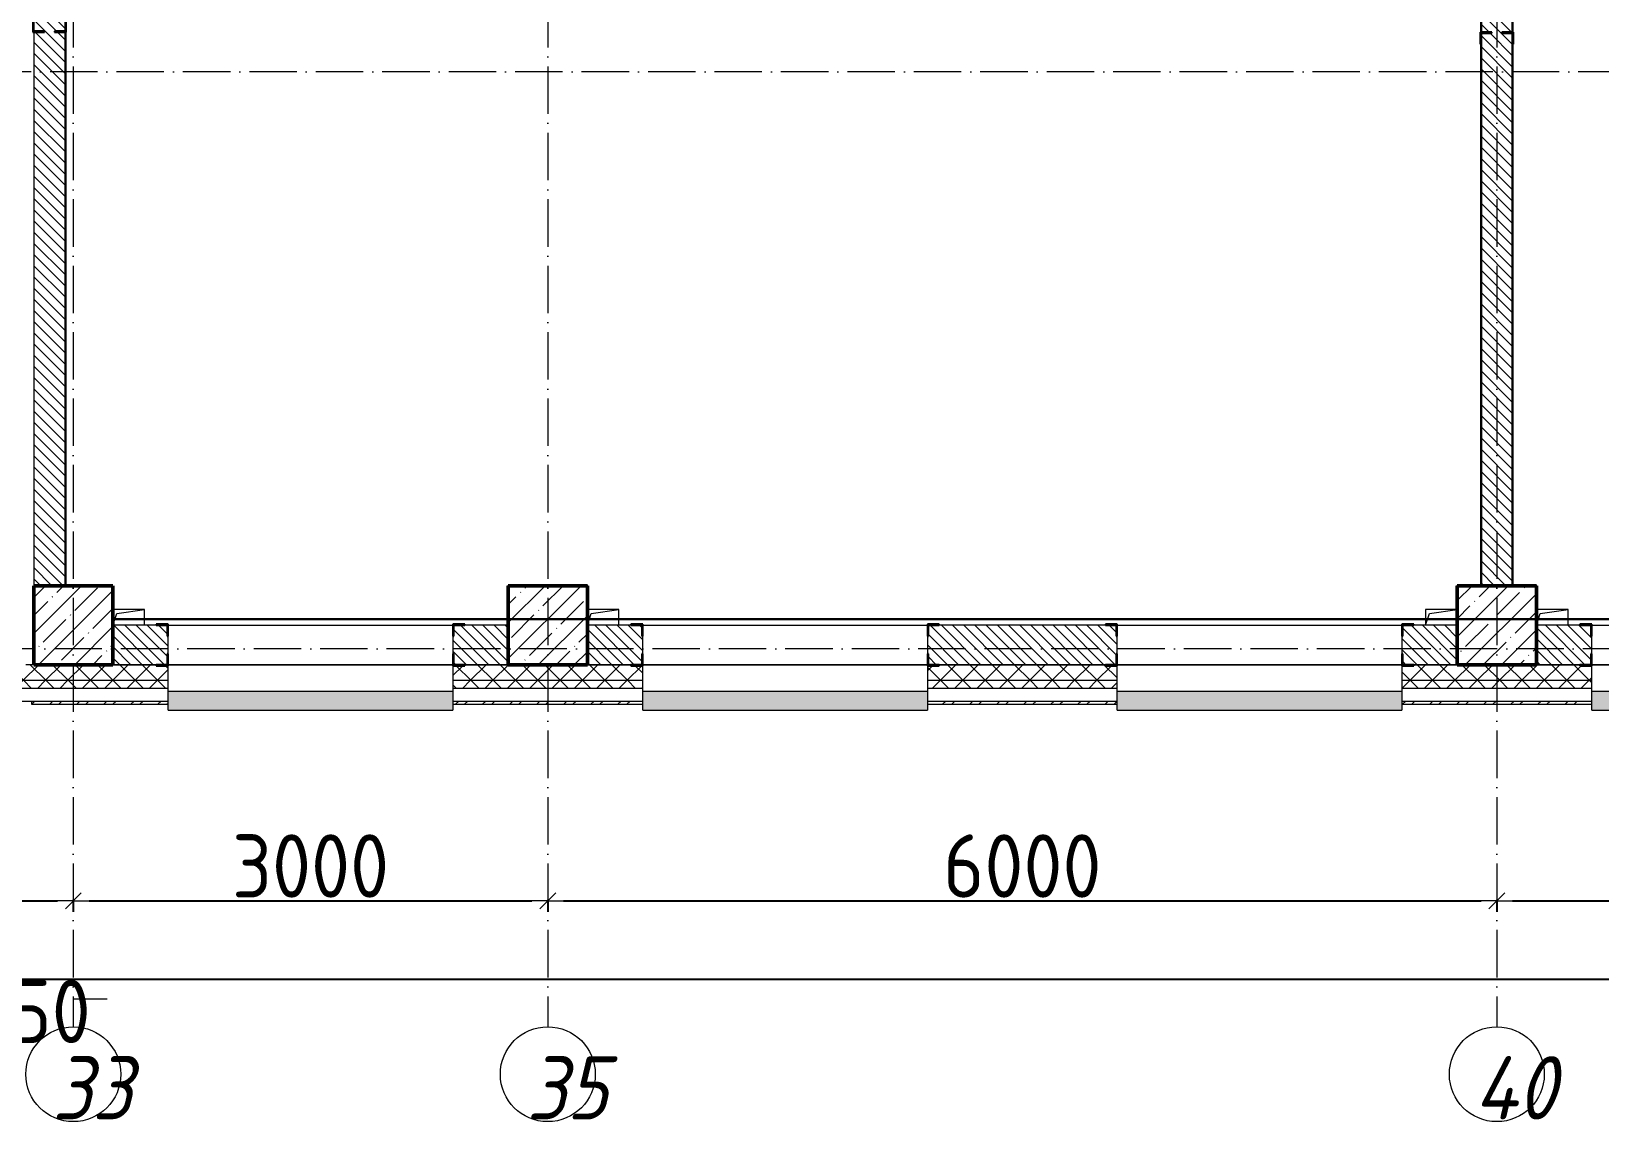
# Model space of a CAD drawing. Header units: millimetres. Extents: x -213536 to 1564669, y -45299 to 942238.
# Drawn here: x 594956 to 604871, y 338573 to 345468 of the extents above; entities that cross this region are included whole.
import ezdxf

# ---------------------------------------------------------------- set-up
doc = ezdxf.new("R2010")
doc.units = ezdxf.units.MM
doc.linetypes.add('50_200_ШТРИХ_1Т_ш5_п1_п1_', pattern=[700, 500, -100, 0, -100])
for name, color, linetype, lineweight in [('2.4) ПГП вычит ЖБбалки 0.4 м -', 24, 'Continuous', 30), ('5) Швы', 2, 'Continuous', 30), ('A-____-____-DIMS', 7, 'Continuous', 9), ('A-GENM-____-MCUT', 7, 'Continuous', 25), ('A-GENM-____-OTLN', 7, 'Continuous', 9), ('A-GENM-____-OTLN-1', 7, 'Continuous', 25), ('A-GLAZ-____-OTLN', 7, 'Continuous', 9), ('A-WALL-____-MCUT', 7, 'Continuous', 13), ('A-WALL-____-MCUT-1', 7, 'Continuous', 9), ('A-WALL-____-OTLN', 7, 'Continuous', 9), ('A-WALL-____-PATT-1', 7, 'Continuous', 9), ('A-WALL-FNSH-MCUT-1', 7, 'Continuous', 9), ('S-COLS-____-MCUT', 7, 'Continuous', 50), ('S-COLS-____-OTLN', 7, 'Continuous', 9), ('S-GRID-____-IDEN', 7, 'Continuous', 9), ('S-GRID-____-OTLN', 7, 'Continuous', 9), ('S-GRID-____-OTLN-1', 7, '50_200_ШТРИХ_1Т_ш5_п1_п1_', 9)]:
    doc.layers.add(name, color=color, linetype=linetype, lineweight=lineweight)
doc.layers.add('A-GLAZ-____-OTLN-1', color=7, linetype='Continuous', lineweight=9, true_color=0xc0c0c0)
doc.styles.add('ISOCPEUR_I_9', font='isocpeui.ttf', dxfattribs={"width": 0.9, "height": 250})
doc.styles.add('СПДС', font='isocpeur.ttf', dxfattribs={"width": 0.9})
doc.dimstyles.new('Размера А3', dxfattribs={"dimtxt": 200, "dimasz": 100, "dimexe": 70, "dimexo": 100, "dimgap": 20, "dimtad": 1, "dimdec": 0, "dimrnd": 10, "dimzin": 0, "dimdsep": 46, "dimtxsty": 'СПДС', "dimblk": 'ARROWHEAD_6', "dimcen": 1, "dimclrd": 256, "dimclre": 256, "dimclrt": 256, "dimazin": 0, "dimtfac": 1, "dimtdec": 0, "dimtmove": 2, "dimatfit": 3, "dimfxl": 1, "dimtolj": 1, "dimtzin": 0, "dimarcsym": 0})
pattern_1 = [(45, (549721.47, 286281.11), (-70.71068, 70.71068), []), (135, (549721.47, 286281.11), (-70.71068, -70.71068), [])]
pattern_2 = [(135, (549721.475, 286281.11), (-35.35534, -35.35534), [])]

# ---------------------------------------------------------------- blocks, each defined once
blk = doc.blocks.new('BSC_Колонна _Прямоугольная - 500х500-V18-АР1_План отверстий 3 этажа в осях 1-64_Ю-ЯЯ')
at = {"layer": 'S-COLS-____-OTLN'}
h = blk.add_hatch(dxfattribs=at)
h.set_pattern_fill('FP_25', color=256, style=0, pattern_type=2)
h.set_pattern_definition([(45, (-54500, -55431.04), (-114.04925, 114.04925), []), (45, (-54385.95, -55431.04), (-114.04925, 114.04925), [201.613, -40.323, 3.353, -36.97])])
h.paths.add_polyline_path([(-250, -250), (250, -250), (250, 250), (-250, 250), (-250, 177.9)], flags=0)
at = {"layer": 'S-COLS-____-MCUT'}
for p, q in [((250, 250), (-250, 250)), ((-250, 250), (-250, -250)), ((250, -250), (250, 250)), ((-250, -250), (250, -250))]:
    blk.add_line(p, q, dxfattribs=at)
blk = doc.blocks.new('BSC_Колонна _Прямоугольная - 500х500-V46-АР1_План отверстий 3 этажа в осях 1-64_Ю-ЯЯ')
at = {"layer": 'S-COLS-____-OTLN'}
h = blk.add_hatch(dxfattribs=at)
h.set_pattern_fill('FP_54', color=256, style=0, pattern_type=2)
h.set_pattern_definition([(45, (-48500, -55431.04), (-114.04925, 114.04925), []), (45, (-48385.95, -55431.04), (-114.04925, 114.04925), [201.613, -40.323, 3.353, -36.97])])
h.paths.add_polyline_path([(-250, -250), (250, -250), (250, 250), (-250, 250), (-250, 177.9)], flags=0)
at = {"layer": 'S-COLS-____-MCUT'}
for p, q in [((250, 250), (-250, 250)), ((-250, 250), (-250, -250)), ((250, -250), (250, 250)), ((-250, -250), (250, -250))]:
    blk.add_line(p, q, dxfattribs=at)
blk = doc.blocks.new('BSC_Колонна _Прямоугольная - 500х500-V72-АР1_План отверстий 3 этажа в осях 1-64_Ю-ЯЯ')
at = {"layer": 'S-COLS-____-OTLN'}
h = blk.add_hatch(dxfattribs=at)
h.set_pattern_fill('FP_81', color=256, style=0, pattern_type=2)
h.set_pattern_definition([(45, (-45500, -55431.04), (-114.04925, 114.04925), []), (45, (-45385.95, -55431.04), (-114.04925, 114.04925), [201.613, -40.323, 3.353, -36.97])])
h.paths.add_polyline_path([(-250, -250), (250, -250), (250, 250), (-250, 250), (-250, 177.9)], flags=0)
at = {"layer": 'S-COLS-____-MCUT'}
for p, q in [((250, 250), (-250, 250)), ((-250, 250), (-250, -250)), ((250, -250), (250, 250)), ((-250, -250), (250, -250))]:
    blk.add_line(p, q, dxfattribs=at)
blk = doc.blocks.new('Фахверк_СКБ_Уголок - 250_2700-27497298-АР1_План отверстий 3 этажа в осях 1-64_Ю-ЯЯ')
at = {"layer": 'A-GENM-____-MCUT'}
for p, q in [((200, 181), (125, 181)), ((125, 181), (125, 106)), ((125, 106), (131, 106)), ((131, 106), (131, 175)), ((131, 175), (200, 175)), ((200, 175), (200, 181)), ((131, -6), (125, -6)), ((125, -6), (125, -81)), ((125, -81), (200, -81)), ((131, -75), (131, -6)), ((200, -75), (131, -75)), ((200, -81), (200, -75))]:
    blk.add_line(p, q, dxfattribs=at)
blk = doc.blocks.new('Фахверк_СКБ_Уголок - 200_3550-28187522-АР1_План отверстий 3 этажа в осях 1-64_Ю-ЯЯ')
at = {"layer": 'A-GENM-____-MCUT'}
for p, q in [((125, 156), (50, 156)), ((50, 156), (50, 150)), ((50, 150), (119, 150)), ((119, 150), (119, 81)), ((125, 81), (125, 156)), ((119, 81), (125, 81)), ((125, 19), (119, 19)), ((119, 19), (119, -50)), ((125, -56), (125, 19)), ((119, -50), (50, -50)), ((50, -50), (50, -56)), ((50, -56), (125, -56))]:
    blk.add_line(p, q, dxfattribs=at)
blk = doc.blocks.new('AR_Отверстие прямоугольное _в плите_ - AR_Отверстие прямоугольное _в плите_-V178-АР1_План отверстий 3 этажа в осях 1-64_Ю-ЯЯ')
at = {"layer": 'A-GENM-____-OTLN'}
for p, q in [((100, 50), (-100, 50)), ((-100, -50), (-75, 25)), ((-75, 25), (100, 50)), ((100, -50), (100, 50))]:
    blk.add_line(p, q, dxfattribs=at)
blk = doc.blocks.new('AR_Отверстие прямоугольное _в плите_ - AR_Отверстие прямоугольное _в плите_-V185-АР1_План отверстий 3 этажа в осях 1-64_Ю-ЯЯ')
at = {"layer": 'A-GENM-____-OTLN'}
for p, q in [((100, 50), (-100, 50)), ((-100, 50), (-100, -50)), ((-100, -50), (-75, 25)), ((-75, 25), (100, 50))]:
    blk.add_line(p, q, dxfattribs=at)
blk = doc.blocks.new('Отлив_СКБ - Отлив витража_120_НВФ-31885687-АР1_План отверстий 3 этажа в осях 1-64_Ю-ЯЯ')
at = {"layer": 'A-GLAZ-____-OTLN-1'}
for points in [[(0, -2), (1800, -2), (1800, 0), (0, 0)], [(945, -120), (1800, -120), (1800, -2), (0, -2), (0, -120), (878.1, -120)]]:
    blk.add_hatch(color=256, dxfattribs=at).paths.add_polyline_path(points, flags=0)
at = {"layer": 'A-GLAZ-____-OTLN'}
for p, q in [((0, 0), (1800, 0)), ((1800, -2), (0, -2)), ((0, -120), (0, -83)), ((1800, -83), (1800, -120)), ((0, -120), (1800, -120))]:
    blk.add_line(p, q, dxfattribs=at)
blk = doc.blocks.new('Ось сетки - Круг_Ø6_00__ISO-2_5_0_9K_-25732049-АР1_План отверстий 3 этажа в осях 1-64_Ю-ЯЯ')
at = {"layer": 'S-GRID-____-IDEN'}
blk.add_circle((0, 0), 3, dxfattribs=at)
blk = doc.blocks.new('ARROWHEAD_6')
at = {"color": 0, "linetype": 'Continuous'}
for p, q in [((0, 0), (-1, 0)), ((-0.5, -0.5), (0.5, 0.5))]:
    blk.add_line(p, q, dxfattribs=at)
blk = doc.blocks.new('*D5471')
at = {"layer": 'A-____-____-DIMS', "lineweight": -2, "transparency": 16777216}
for p, q in [((594671.5, 339975.6), (594671.5, 339899.6)), ((594771.5, 339969.6), (595121.5, 339969.6)), ((595221.5, 339975.6), (595221.5, 339899.6))]:
    blk.add_line(p, q, dxfattribs=at)
at = {"layer": 'Defpoints', "color": 0, "lineweight": 50, "transparency": 16777216}
for p in [(594671.5, 340075.6), (595221.5, 340075.6), (595221.5, 339969.6)]:
    blk.add_point(p, dxfattribs=at)
at = {"layer": 'A-____-____-DIMS', "lineweight": -2, "transparency": 16777216, "xscale": 100, "yscale": 100, "zscale": 100, "rotation": 180}
blk.add_blockref('ARROWHEAD_6', (594671.5, 339969.6), dxfattribs=at)
at = {"layer": 'A-____-____-DIMS', "lineweight": -2, "transparency": 16777216, "xscale": 100, "yscale": 100, "zscale": 100}
blk.add_blockref('ARROWHEAD_6', (595221.5, 339969.6), dxfattribs=at)
at = {"layer": 'A-____-____-DIMS', "transparency": 16777216, "insert": (594946.5, 339269.6), "char_height": 400, "attachment_point": 5, "style": 'СПДС'}
blk.add_mtext('\\A1;550', dxfattribs=at)
blk = doc.blocks.new('*D5472')
at = {"layer": 'A-____-____-DIMS', "lineweight": -2, "transparency": 16777216}
for p, q in [((595221.5, 339975.6), (595221.5, 339899.6)), ((595321.5, 339969.6), (598121.5, 339969.6)), ((598221.5, 339975.6), (598221.5, 339899.6))]:
    blk.add_line(p, q, dxfattribs=at)
at = {"layer": 'Defpoints', "color": 0, "lineweight": 50, "transparency": 16777216}
for p in [(595221.5, 340075.6), (598221.5, 340075.6), (598221.5, 339969.6)]:
    blk.add_point(p, dxfattribs=at)
at = {"layer": 'A-____-____-DIMS', "lineweight": -2, "transparency": 16777216, "xscale": 100, "yscale": 100, "zscale": 100, "rotation": 180}
blk.add_blockref('ARROWHEAD_6', (595221.5, 339969.6), dxfattribs=at)
at = {"layer": 'A-____-____-DIMS', "lineweight": -2, "transparency": 16777216, "xscale": 100, "yscale": 100, "zscale": 100}
blk.add_blockref('ARROWHEAD_6', (598221.5, 339969.6), dxfattribs=at)
at = {"layer": 'A-____-____-DIMS', "transparency": 16777216, "insert": (596721.5, 340189.6), "char_height": 400, "attachment_point": 5, "style": 'СПДС'}
blk.add_mtext('\\A1;3000', dxfattribs=at)
blk = doc.blocks.new('*D5473')
at = {"layer": 'A-____-____-DIMS', "lineweight": -2, "transparency": 16777216}
for p, q in [((598221.5, 339975.6), (598221.5, 339899.6)), ((598321.5, 339969.6), (604121.5, 339969.6)), ((604221.5, 339975.6), (604221.5, 339899.6))]:
    blk.add_line(p, q, dxfattribs=at)
at = {"layer": 'Defpoints', "color": 0, "lineweight": 50, "transparency": 16777216}
for p in [(598221.5, 340075.6), (604221.5, 340075.6), (604221.5, 339969.6)]:
    blk.add_point(p, dxfattribs=at)
at = {"layer": 'A-____-____-DIMS', "lineweight": -2, "transparency": 16777216, "xscale": 100, "yscale": 100, "zscale": 100, "rotation": 180}
blk.add_blockref('ARROWHEAD_6', (598221.5, 339969.6), dxfattribs=at)
at = {"layer": 'A-____-____-DIMS', "lineweight": -2, "transparency": 16777216, "xscale": 100, "yscale": 100, "zscale": 100}
blk.add_blockref('ARROWHEAD_6', (604221.5, 339969.6), dxfattribs=at)
at = {"layer": 'A-____-____-DIMS', "transparency": 16777216, "insert": (601221.5, 340189.6), "char_height": 400, "attachment_point": 5, "style": 'СПДС'}
blk.add_mtext('\\A1;6000', dxfattribs=at)
blk = doc.blocks.new('*D5474')
at = {"layer": 'A-____-____-DIMS', "lineweight": -2, "transparency": 16777216}
for p, q in [((604221.5, 339975.6), (604221.5, 339899.6)), ((604321.5, 339969.6), (606621.5, 339969.6)), ((606721.5, 339975.6), (606721.5, 339899.6))]:
    blk.add_line(p, q, dxfattribs=at)
at = {"layer": 'Defpoints', "color": 0, "lineweight": 50, "transparency": 16777216}
for p in [(604221.5, 340075.6), (606721.5, 340075.6), (606721.5, 339969.6)]:
    blk.add_point(p, dxfattribs=at)
at = {"layer": 'A-____-____-DIMS', "lineweight": -2, "transparency": 16777216, "xscale": 100, "yscale": 100, "zscale": 100, "rotation": 180}
blk.add_blockref('ARROWHEAD_6', (604221.5, 339969.6), dxfattribs=at)
at = {"layer": 'A-____-____-DIMS', "lineweight": -2, "transparency": 16777216, "xscale": 100, "yscale": 100, "zscale": 100}
blk.add_blockref('ARROWHEAD_6', (606721.5, 339969.6), dxfattribs=at)
at = {"layer": 'A-____-____-DIMS', "transparency": 16777216, "insert": (605471.5, 340189.6), "char_height": 400, "attachment_point": 5, "style": 'СПДС'}
blk.add_mtext('\\A1;2500', dxfattribs=at)
blk = doc.blocks.new('*D5481')
at = {"layer": 'A-____-____-DIMS', "lineweight": -2, "transparency": 16777216}
for p, q in [((547371.5, 339478.8), (547371.5, 339402.8)), ((547471.5, 339472.8), (620671.5, 339472.8)), ((620771.5, 339478.8), (620771.5, 339402.8))]:
    blk.add_line(p, q, dxfattribs=at)
at = {"layer": 'Defpoints', "color": 0, "lineweight": 50, "transparency": 16777216}
for p in [(547371.5, 339578.8), (620771.5, 339578.8), (620771.5, 339472.8)]:
    blk.add_point(p, dxfattribs=at)
at = {"layer": 'A-____-____-DIMS', "lineweight": -2, "transparency": 16777216, "xscale": 100, "yscale": 100, "zscale": 100, "rotation": 180}
blk.add_blockref('ARROWHEAD_6', (547371.5, 339472.8), dxfattribs=at)
at = {"layer": 'A-____-____-DIMS', "lineweight": -2, "transparency": 16777216, "xscale": 100, "yscale": 100, "zscale": 100}
blk.add_blockref('ARROWHEAD_6', (620771.5, 339472.8), dxfattribs=at)
at = {"layer": 'A-____-____-DIMS', "transparency": 16777216, "insert": (584071.5, 339692.8), "char_height": 400, "attachment_point": 5, "style": 'СПДС'}
blk.add_mtext('\\A1;73400', dxfattribs=at)

msp = doc.modelspace()

# ---------------------------------------------------------------- hatches: boundary and pattern name
at = {"layer": 'A-WALL-____-PATT-1'}
h = msp.add_hatch(dxfattribs=at)
h.set_pattern_fill('FP_9', color=256, style=0, pattern_type=2)
h.set_pattern_definition(pattern_2)
h.paths.add_polyline_path([(594971.5, 341962.2), (595171.5, 341962.2), (595171.5, 345462.2), (595102.5, 345462.2), (595102.5, 345468.2), (595171.5, 345468.2), (595171.5, 348962.2), (594971.5, 348962.2), (594971.5, 345468.2), (595040.5, 345468.2), (595040.5, 345462.2), (594971.5, 345462.2), (594971.5, 343504.6)], flags=0)
h = msp.add_hatch(dxfattribs=at)
h.set_pattern_fill('FP_9', color=256, style=0, pattern_type=2)
h.set_pattern_definition(pattern_2)
h.paths.add_polyline_path([(604321.5, 341962.2), (604321.5, 345456.2), (604252.5, 345456.2), (604252.5, 345462.2), (604321.5, 345462.2), (604321.5, 348962.2), (604121.5, 348962.2), (604121.5, 345462.2), (604190.5, 345462.2), (604190.5, 345456.2), (604121.5, 345456.2), (604121.5, 341962.2)], flags=0)
h = msp.add_hatch(dxfattribs=at)
h.set_pattern_fill('FP_9', color=256, style=0, pattern_type=2)
h.set_pattern_definition(pattern_2)
h.paths.add_polyline_path([(597627.5, 341462.2), (597971.5, 341462.2), (597971.5, 341712.2), (597627.5, 341712.2), (597627.5, 341643.2), (597621.5, 341643.2), (597621.5, 341531.2), (597627.5, 341531.2)], flags=0)
h.paths.add_polyline_path([(595815.5, 341462.2), (595815.5, 341531.2), (595821.5, 341531.2), (595821.5, 341643.2), (595815.5, 341643.2), (595815.5, 341712.2), (595471.5, 341712.2), (595471.5, 341462.2), (595746.5, 341462.2)], flags=0)
h = msp.add_hatch(dxfattribs=at)
h.set_pattern_fill('FP_9', color=256, style=0, pattern_type=2)
h.set_pattern_definition(pattern_2)
h.paths.add_polyline_path([(603696.5, 341462.2), (603971.5, 341462.2), (603971.5, 341712.2), (603627.5, 341712.2), (603627.5, 341643.2), (603621.5, 341643.2), (603621.5, 341531.2), (603627.5, 341531.2), (603627.5, 341462.2)], flags=0)
h.paths.add_polyline_path([(601746.5, 341462.2), (601815.5, 341462.2), (601815.5, 341531.2), (601821.5, 341531.2), (601821.5, 341643.2), (601815.5, 341643.2), (601815.5, 341712.2), (600627.5, 341712.2), (600627.5, 341643.2), (600621.5, 341643.2), (600621.5, 341531.2), (600627.5, 341531.2), (600627.5, 341462.2), (600963.9, 341462.2)], flags=0)
h.paths.add_polyline_path([(598746.5, 341462.2), (598815.5, 341462.2), (598815.5, 341531.2), (598821.5, 341531.2), (598821.5, 341643.2), (598815.5, 341643.2), (598815.5, 341712.2), (598471.5, 341712.2), (598471.5, 341462.2)], flags=0)
h = msp.add_hatch(dxfattribs=at)
h.set_pattern_fill('FP_9', color=256, style=0, pattern_type=2)
h.set_pattern_definition(pattern_2)
h.paths.add_polyline_path([(604471.5, 341462.2), (604815.5, 341462.2), (604815.5, 341531.2), (604821.5, 341531.2), (604821.5, 341643.2), (604815.5, 341643.2), (604815.5, 341712.2), (604471.5, 341712.2)], flags=0)
h.paths.add_polyline_path([(606971.5, 341462.2), (606971.5, 341712.2), (606627.5, 341712.2), (606627.5, 341643.2), (606621.5, 341643.2), (606621.5, 341531.2), (606627.5, 341531.2), (606627.5, 341462.2), (606696.5, 341462.2)], flags=0)
h = msp.add_hatch(dxfattribs=at)
h.set_pattern_fill('FP_4', color=256, style=0, pattern_type=2)
h.set_pattern_definition(pattern_1)
h.paths.add_polyline_path([(623940.9, 341362.2), (624021.5, 341362.2), (624021.5, 341462.2), (617671.5, 341462.2), (617671.5, 341362.2), (620406, 341362.2)], flags=0)
h.paths.add_polyline_path([(613336.2, 341362.2), (613721.5, 341362.2), (613721.5, 341456.2), (613646.5, 341456.2), (613646.5, 341462.2), (612696.5, 341462.2), (612696.5, 341456.2), (612621.5, 341456.2), (612621.5, 341362.2), (612971.5, 341362.2)], flags=0)
h.paths.add_polyline_path([(615103.6, 341362.2), (616671.5, 341362.2), (616671.5, 341462.2), (614796.5, 341462.2), (614796.5, 341456.2), (614721.5, 341456.2), (614721.5, 341362.2)], flags=0)
h.paths.add_polyline_path([(609696.5, 341362.2), (610821.5, 341362.2), (610821.5, 341456.2), (610746.5, 341456.2), (610746.5, 341462.2), (609696.5, 341462.2), (609696.5, 341456.2), (609621.5, 341456.2), (609621.5, 341362.2), (609627.5, 341362.2)], flags=0)
h.paths.add_polyline_path([(607821.5, 341362.2), (607821.5, 341456.2), (607746.5, 341456.2), (607746.5, 341462.2), (606696.5, 341462.2), (606696.5, 341456.2), (606621.5, 341456.2), (606621.5, 341362.2), (607150, 341362.2)], flags=0)
h.paths.add_polyline_path([(603696.5, 341362.2), (604821.5, 341362.2), (604821.5, 341456.2), (604746.5, 341456.2), (604746.5, 341462.2), (603696.5, 341462.2), (603696.5, 341456.2), (603621.5, 341456.2), (603621.5, 341362.2)], flags=0)
h.paths.add_polyline_path([(601746.5, 341362.2), (601821.5, 341362.2), (601821.5, 341456.2), (601746.5, 341456.2), (601746.5, 341462.2), (600696.5, 341462.2), (600696.5, 341456.2), (600621.5, 341456.2), (600621.5, 341362.2), (600963.9, 341362.2)], flags=0)
h.paths.add_polyline_path([(597971.5, 341362.2), (598821.5, 341362.2), (598821.5, 341456.2), (598746.5, 341456.2), (598746.5, 341462.2), (597696.5, 341462.2), (597696.5, 341456.2), (597621.5, 341456.2), (597621.5, 341362.2), (597696.5, 341362.2)], flags=0)
h.paths.add_polyline_path([(595661.5, 341362.2), (595821.5, 341362.2), (595821.5, 341456.2), (595746.5, 341456.2), (595746.5, 341462.2), (594146.5, 341462.2), (594146.5, 341456.2), (594071.5, 341456.2), (594071.5, 341362.2), (594777.8, 341362.2)], flags=0)
h.paths.add_polyline_path([(592126.6, 341362.2), (592271.5, 341362.2), (592271.5, 341456.2), (592196.5, 341456.2), (592196.5, 341462.2), (591146.5, 341462.2), (591146.5, 341456.2), (591071.5, 341456.2), (591071.5, 341362.2)], flags=0)
h.paths.add_polyline_path([(589271.5, 341362.2), (589271.5, 341456.2), (589196.5, 341456.2), (589196.5, 341462.2), (588146.5, 341462.2), (588146.5, 341456.2), (588071.5, 341456.2), (588071.5, 341362.2), (588591.7, 341362.2)], flags=0)
h.paths.add_polyline_path([(585940.5, 341362.2), (586271.5, 341362.2), (586271.5, 341456.2), (586196.5, 341456.2), (586196.5, 341462.2), (585146.5, 341462.2), (585146.5, 341456.2), (585071.5, 341456.2), (585071.5, 341362.2), (585498.6, 341362.2)], flags=0)
h.paths.add_polyline_path([(582146.5, 341362.2), (583271.5, 341362.2), (583271.5, 341456.2), (583196.5, 341456.2), (583196.5, 341462.2), (582146.5, 341462.2), (582146.5, 341456.2), (582071.5, 341456.2), (582071.5, 341362.2), (582077.5, 341362.2)], flags=0)
h.paths.add_polyline_path([(579071.5, 341362.2), (580271.5, 341362.2), (580271.5, 341456.2), (580196.5, 341456.2), (580196.5, 341462.2), (579146.5, 341462.2), (579146.5, 341456.2), (579071.5, 341456.2)], flags=0)
h.paths.add_polyline_path([(577271.5, 341362.2), (577271.5, 341456.2), (577196.5, 341456.2), (577196.5, 341462.2), (576146.5, 341462.2), (576146.5, 341456.2), (576071.5, 341456.2), (576071.5, 341362.2), (577103.1, 341362.2)], flags=0)
h.paths.add_polyline_path([(573146.5, 341362.2), (574271.5, 341362.2), (574271.5, 341456.2), (574196.5, 341456.2), (574196.5, 341462.2), (573146.5, 341462.2), (573146.5, 341456.2), (573071.5, 341456.2), (573071.5, 341362.2), (573077.5, 341362.2)], flags=0)
h.paths.add_polyline_path([(571271.5, 341362.2), (571271.5, 341456.2), (571196.5, 341456.2), (571196.5, 341462.2), (570146.5, 341462.2), (570146.5, 341456.2), (570071.5, 341456.2), (570071.5, 341362.2), (571196.5, 341362.2)], flags=0)
h.paths.add_polyline_path([(567921.5, 341362.2), (568271.5, 341362.2), (568271.5, 341456.2), (568196.5, 341456.2), (568196.5, 341462.2), (567146.5, 341462.2), (567146.5, 341456.2), (567071.5, 341456.2), (567071.5, 341362.2), (567421.5, 341362.2)], flags=0)
h.paths.add_polyline_path([(566071.5, 341362.2), (566071.5, 341456.2), (565996.5, 341456.2), (565996.5, 341462.2), (556271.5, 341462.2), (556271.5, 341362.2), (565614.6, 341362.2)], flags=0)
h.paths.add_polyline_path([(555271.5, 341362.2), (555271.5, 341462.2), (547271.5, 341462.2), (547271.5, 341362.2), (553242.4, 341362.2)], flags=0)
h = msp.add_hatch(dxfattribs=at)
h.set_pattern_fill('FP_4', color=256, style=0, pattern_type=2)
h.set_pattern_definition(pattern_1)
h.paths.add_polyline_path([(624021.5, 341312.2), (624021.5, 341362.2), (617671.5, 341362.2), (617671.5, 341312.2), (623940.9, 341312.2)], flags=0)
h.paths.add_polyline_path([(616671.5, 341312.2), (616671.5, 341362.2), (614721.5, 341362.2), (614721.5, 341312.2), (615103.6, 341312.2)], flags=0)
h.paths.add_polyline_path([(610821.5, 341312.2), (610821.5, 341362.2), (609621.5, 341362.2), (609621.5, 341312.2), (609801.2, 341312.2)], flags=0)
h.paths.add_polyline_path([(613336.2, 341312.2), (613721.5, 341312.2), (613721.5, 341362.2), (612621.5, 341362.2), (612621.5, 341312.2)], flags=0)
h.paths.add_polyline_path([(607150, 341312.2), (607821.5, 341312.2), (607821.5, 341362.2), (606621.5, 341362.2), (606621.5, 341312.2)], flags=0)
h.paths.add_polyline_path([(604821.5, 341312.2), (604821.5, 341362.2), (603621.5, 341362.2), (603621.5, 341312.2), (604498.8, 341312.2)], flags=0)
h.paths.add_polyline_path([(601821.5, 341312.2), (601821.5, 341362.2), (600621.5, 341362.2), (600621.5, 341312.2), (600963.9, 341312.2)], flags=0)
h.paths.add_polyline_path([(598821.5, 341312.2), (598821.5, 341362.2), (597621.5, 341362.2), (597621.5, 341312.2), (598312.7, 341312.2)], flags=0)
h.paths.add_polyline_path([(595821.5, 341312.2), (595821.5, 341362.2), (594071.5, 341362.2), (594071.5, 341312.2), (595661.5, 341312.2)], flags=0)
h.paths.add_polyline_path([(592271.5, 341312.2), (592271.5, 341362.2), (591071.5, 341362.2), (591071.5, 341312.2), (592126.6, 341312.2)], flags=0)
h.paths.add_polyline_path([(589271.5, 341312.2), (589271.5, 341362.2), (588071.5, 341362.2), (588071.5, 341312.2), (588591.7, 341312.2)], flags=0)
h.paths.add_polyline_path([(586271.5, 341312.2), (586271.5, 341362.2), (585071.5, 341362.2), (585071.5, 341312.2), (585940.5, 341312.2)], flags=0)
h.paths.add_polyline_path([(582071.5, 341312.2), (583271.5, 341312.2), (583271.5, 341362.2), (582071.5, 341362.2)], flags=0)
h.paths.add_polyline_path([(579754.3, 341312.2), (580271.5, 341312.2), (580271.5, 341362.2), (579071.5, 341362.2), (579071.5, 341312.2)], flags=0)
h.paths.add_polyline_path([(577103.1, 341312.2), (577271.5, 341312.2), (577271.5, 341362.2), (576071.5, 341362.2), (576071.5, 341312.2), (576219.4, 341312.2)], flags=0)
h.paths.add_polyline_path([(574271.5, 341312.2), (574271.5, 341362.2), (573071.5, 341362.2), (573071.5, 341312.2), (573568.2, 341312.2)], flags=0)
h.paths.add_polyline_path([(570917, 341312.2), (571271.5, 341312.2), (571271.5, 341362.2), (570071.5, 341362.2), (570071.5, 341312.2)], flags=0)
h.paths.add_polyline_path([(568265.8, 341312.2), (568271.5, 341312.2), (568271.5, 341362.2), (567071.5, 341362.2), (567071.5, 341312.2), (567382.1, 341312.2)], flags=0)
h.paths.add_polyline_path([(565614.6, 341312.2), (566071.5, 341312.2), (566071.5, 341362.2), (556271.5, 341362.2), (556271.5, 341312.2), (563847.2, 341312.2)], flags=0)
h.paths.add_polyline_path([(555271.5, 341312.2), (555271.5, 341362.2), (547171.5, 341362.2), (547171.5, 341312.2), (553242.4, 341312.2)], flags=0)
h = msp.add_hatch(dxfattribs=at)
h.set_pattern_fill('FP_6', color=256, style=0, pattern_type=2)
h.set_pattern_definition([(45, (549721.47, 286281.11), (-85.53659, 85.53659), []), (45, (549778.5, 286281.11), (-85.53659, 85.53659), [])])
h.paths.add_polyline_path([(609801.2, 341212.2), (610241.5, 341212.2), (610241.5, 341232.2), (609621.5, 341232.2), (609621.5, 341212.2)], flags=0)
h.paths.add_polyline_path([(607821.5, 341212.2), (607821.5, 341232.2), (606621.5, 341232.2), (606621.5, 341212.2), (607150, 341212.2)], flags=0)
h.paths.add_polyline_path([(603621.5, 341212.2), (604821.5, 341212.2), (604821.5, 341232.2), (603621.5, 341232.2)], flags=0)
h.paths.add_polyline_path([(601821.5, 341212.2), (601821.5, 341232.2), (600621.5, 341232.2), (600621.5, 341212.2), (600963.9, 341212.2)], flags=0)
h.paths.add_polyline_path([(598312.7, 341212.2), (598821.5, 341212.2), (598821.5, 341232.2), (597621.5, 341232.2), (597621.5, 341212.2)], flags=0)
h.paths.add_polyline_path([(595821.5, 341212.2), (595821.5, 341232.2), (594956.5, 341232.2), (594956.5, 341212.2), (595661.5, 341212.2)], flags=0)

# ---------------------------------------------------------------- linework, layer by layer
at = {"color": 2, "lineweight": 30}
msp.add_lwpolyline([(595484, 341749.7), (615951.5, 341749.7)], dxfattribs=at)
at = {"layer": '2.4) ПГП вычит ЖБбалки 0.4 м -'}
for points in [[(595171.5, 341962.2), (595171.5, 348962.2)], [(604321.5, 348962.2), (604321.5, 341962.2)], [(604121.5, 346712.2), (604121.5, 341962.2)]]:
    msp.add_lwpolyline(points, dxfattribs=at)
at = {"layer": '5) Швы'}
for points in [[(597971.5, 341712.2), (597971.5, 341962.2), (598471.5, 341962.2), (598471.5, 341712.2)], [(604121.5, 341962.2), (603971.5, 341962.2), (603971.5, 341712.2)], [(604321.5, 341962.2), (604471.5, 341962.2), (604471.5, 341712.2)]]:
    msp.add_lwpolyline(points, dxfattribs=at)
at = {"layer": 'A-WALL-____-MCUT'}
for p, q in [((604121.5, 348962.2), (604121.5, 345462.2)), ((604321.5, 345462.2), (604321.5, 348962.2)), ((594971.5, 345462.2), (594971.5, 341962.2)), ((595171.5, 341962.2), (595171.5, 345462.2)), ((604121.5, 345387.2), (604121.5, 341962.2)), ((604321.5, 341962.2), (604321.5, 345387.2)), ((595746.5, 341712.2), (595471.5, 341712.2)), ((597971.5, 341712.2), (597696.5, 341712.2)), ((598746.5, 341712.2), (598471.5, 341712.2)), ((601746.5, 341712.2), (600696.5, 341712.2)), ((603971.5, 341712.2), (603696.5, 341712.2)), ((604746.5, 341712.2), (604471.5, 341712.2)), ((595821.5, 341531.2), (595821.5, 341643.2)), ((597621.5, 341643.2), (597621.5, 341531.2)), ((598821.5, 341531.2), (598821.5, 341643.2)), ((600621.5, 341643.2), (600621.5, 341531.2)), ((601821.5, 341531.2), (601821.5, 341643.2)), ((603621.5, 341643.2), (603621.5, 341531.2)), ((604821.5, 341531.2), (604821.5, 341643.2)), ((594971.5, 341462.2), (594921.5, 341462.2)), ((595821.5, 341232.2), (595821.5, 341456.2)), ((597621.5, 341456.2), (597621.5, 341232.2)), ((598821.5, 341232.2), (598821.5, 341456.2)), ((600621.5, 341456.2), (600621.5, 341232.2)), ((601821.5, 341232.2), (601821.5, 341456.2)), ((603621.5, 341456.2), (603621.5, 341232.2)), ((604821.5, 341232.2), (604821.5, 341456.2)), ((594071.5, 341232.2), (595821.5, 341232.2)), ((597621.5, 341232.2), (598821.5, 341232.2)), ((600621.5, 341232.2), (601821.5, 341232.2)), ((603621.5, 341232.2), (604821.5, 341232.2))]:
    msp.add_line(p, q, dxfattribs=at)
at = {"layer": 'A-WALL-____-MCUT-1'}
for p, q in [((595746.5, 341462.2), (595471.5, 341462.2)), ((595471.5, 341462.2), (595746.5, 341462.2)), ((597971.5, 341462.2), (597696.5, 341462.2)), ((597696.5, 341462.2), (597971.5, 341462.2)), ((598746.5, 341462.2), (598471.5, 341462.2)), ((598471.5, 341462.2), (598746.5, 341462.2)), ((601746.5, 341462.2), (600696.5, 341462.2)), ((600696.5, 341462.2), (601746.5, 341462.2)), ((603971.5, 341462.2), (603696.5, 341462.2)), ((603696.5, 341462.2), (603971.5, 341462.2)), ((604746.5, 341462.2), (604471.5, 341462.2)), ((604471.5, 341462.2), (604746.5, 341462.2)), ((595821.5, 341362.2), (594071.5, 341362.2)), ((595821.5, 341312.2), (594071.5, 341312.2)), ((598821.5, 341362.2), (597621.5, 341362.2)), ((598821.5, 341312.2), (597621.5, 341312.2)), ((601821.5, 341362.2), (600621.5, 341362.2)), ((601821.5, 341312.2), (600621.5, 341312.2)), ((604821.5, 341362.2), (603621.5, 341362.2)), ((604821.5, 341312.2), (603621.5, 341312.2))]:
    msp.add_line(p, q, dxfattribs=at)
at = {"layer": 'A-WALL-____-OTLN'}
for p, q in [((595821.5, 341712.2), (597621.5, 341712.2)), ((598821.5, 341712.2), (600621.5, 341712.2)), ((601821.5, 341712.2), (603621.5, 341712.2)), ((604821.5, 341712.2), (606621.5, 341712.2)), ((595821.5, 341462.2), (597621.5, 341462.2)), ((597621.5, 341462.2), (595821.5, 341462.2)), ((598821.5, 341462.2), (600621.5, 341462.2)), ((600621.5, 341462.2), (598821.5, 341462.2)), ((601821.5, 341462.2), (603621.5, 341462.2)), ((603621.5, 341462.2), (601821.5, 341462.2)), ((604821.5, 341462.2), (606621.5, 341462.2)), ((606621.5, 341462.2), (604821.5, 341462.2))]:
    msp.add_line(p, q, dxfattribs=at)
at = {"layer": 'A-WALL-FNSH-MCUT-1'}
for p, q in [((594956.5, 341232.2), (594956.5, 341212.2)), ((594956.5, 341212.2), (595821.5, 341212.2)), ((595821.5, 341212.2), (595821.5, 341232.2)), ((595821.5, 341232.2), (595821.5, 341232.2)), ((597621.5, 341232.2), (597621.5, 341212.2)), ((597621.5, 341212.2), (598821.5, 341212.2)), ((598821.5, 341212.2), (598821.5, 341232.2)), ((600621.5, 341232.2), (600621.5, 341232.2)), ((600621.5, 341232.2), (600621.5, 341212.2)), ((600621.5, 341212.2), (601821.5, 341212.2)), ((601821.5, 341212.2), (601821.5, 341232.2)), ((603621.5, 341232.2), (603621.5, 341232.2)), ((603621.5, 341232.2), (603621.5, 341212.2)), ((603621.5, 341212.2), (604821.5, 341212.2)), ((604821.5, 341212.2), (604821.5, 341232.2))]:
    msp.add_line(p, q, dxfattribs=at)
at = {"layer": 'S-GRID-____-OTLN'}
msp.add_line((595221.5, 339348.5), (595435.6, 339348.5), dxfattribs=at)
at = {"layer": 'S-GRID-____-OTLN-1', "color": 251, "ltscale": 0.6, "true_color": 0x636466}
for p, q in [((595221.5, 377174), (595221.5, 339172.7)), ((598221.5, 377174), (598221.5, 339172.7)), ((604221.5, 377174), (604221.5, 339172.7)), ((625201.5, 345212.2), (545052.7, 345212.2)), ((653795.9, 341562.2), (545052.7, 341562.2))]:
    msp.add_line(p, q, dxfattribs=at)

# ---------------------------------------------------------------- block references
at = {"layer": 'A-GENM-____-OTLN'}
for name, p in [('AR_Отверстие прямоугольное _в плите_ - AR_Отверстие прямоугольное _в плите_-V178-АР1_План отверстий 3 этажа в осях 1-64_Ю-ЯЯ', (595571.5, 341762.2)), ('AR_Отверстие прямоугольное _в плите_ - AR_Отверстие прямоугольное _в плите_-V178-АР1_План отверстий 3 этажа в осях 1-64_Ю-ЯЯ', (598571.5, 341762.2)), ('AR_Отверстие прямоугольное _в плите_ - AR_Отверстие прямоугольное _в плите_-V185-АР1_План отверстий 3 этажа в осях 1-64_Ю-ЯЯ', (603871.5, 341762.2)), ('AR_Отверстие прямоугольное _в плите_ - AR_Отверстие прямоугольное _в плите_-V178-АР1_План отверстий 3 этажа в осях 1-64_Ю-ЯЯ', (604571.5, 341762.2))]:
    msp.add_blockref(name, p, dxfattribs=at)
at = {"layer": 'A-GENM-____-OTLN-1'}
for name, p, rotation in [('Фахверк_СКБ_Уголок - 200_3550-28187522-АР1_План отверстий 3 этажа в осях 1-64_Ю-ЯЯ', (595021.5, 345587.2), 269.9999999999999), ('Фахверк_СКБ_Уголок - 200_3550-28187522-АР1_План отверстий 3 этажа в осях 1-64_Ю-ЯЯ', (604271.5, 345337.2), 90.00000000000006), ('Фахверк_СКБ_Уголок - 250_2700-27497298-АР1_План отверстий 3 этажа в осях 1-64_Ю-ЯЯ', (595946.5, 341637.2), 180), ('Фахверк_СКБ_Уголок - 250_2700-27497298-АР1_План отверстий 3 этажа в осях 1-64_Ю-ЯЯ', (598946.5, 341637.2), 180), ('Фахверк_СКБ_Уголок - 250_2700-27497298-АР1_План отверстий 3 этажа в осях 1-64_Ю-ЯЯ', (601946.5, 341637.2), 180), ('Фахверк_СКБ_Уголок - 250_2700-27497298-АР1_План отверстий 3 этажа в осях 1-64_Ю-ЯЯ', (604946.5, 341637.2), 180)]:
    msp.add_blockref(name, p, dxfattribs=dict(at, rotation=rotation))
for p in [(597496.5, 341537.2), (600496.5, 341537.2), (603496.5, 341537.2)]:
    msp.add_blockref('Фахверк_СКБ_Уголок - 250_2700-27497298-АР1_План отверстий 3 этажа в осях 1-64_Ю-ЯЯ', p, dxfattribs=at)
at = {"layer": 'A-GLAZ-____-OTLN'}
for p in [(595821.5, 341295.2), (598821.5, 341295.2), (601821.5, 341295.2), (604821.5, 341295.2)]:
    msp.add_blockref('Отлив_СКБ - Отлив витража_120_НВФ-31885687-АР1_План отверстий 3 этажа в осях 1-64_Ю-ЯЯ', p, dxfattribs=at)
at = {"layer": 'S-COLS-____-OTLN'}
for name, p in [('BSC_Колонна _Прямоугольная - 500х500-V72-АР1_План отверстий 3 этажа в осях 1-64_Ю-ЯЯ', (595221.5, 341712.2)), ('BSC_Колонна _Прямоугольная - 500х500-V46-АР1_План отверстий 3 этажа в осях 1-64_Ю-ЯЯ', (598221.5, 341712.2)), ('BSC_Колонна _Прямоугольная - 500х500-V18-АР1_План отверстий 3 этажа в осях 1-64_Ю-ЯЯ', (604221.5, 341712.2))]:
    msp.add_blockref(name, p, dxfattribs=at)
at = {"layer": 'S-GRID-____-IDEN', "xscale": 99.99999999999993, "yscale": 99.99999999999993, "zscale": 99.99999999999993, "rotation": 180}
for p in [(595221.5, 338872.7), (598221.5, 338872.7), (604221.5, 338872.7)]:
    msp.add_blockref('Ось сетки - Круг_Ø6_00__ISO-2_5_0_9K_-25732049-АР1_План отверстий 3 этажа в осях 1-64_Ю-ЯЯ', p, dxfattribs=at)

# ---------------------------------------------------------------- texts
at = {"layer": 'S-GRID-____-IDEN', "char_height": 400, "attachment_point": 1, "style": 'ISOCPEUR_I_9'}
for s, insert, width in [('33', (595087.1, 338986.6), 404.05), ('35', (598087.1, 338986.6), 404.05), ('40', (604078.1, 338986.6), 425.696)]:
    msp.add_mtext(s, dxfattribs=dict(at, insert=insert, width=width))

# ---------------------------------------------------------------- dimensions: what is measured, and where the dimension line sits
at = {"layer": 'A-____-____-DIMS'}
for base, p1, p2, picture, middle in [((598221.5, 339969.6), (595221.5, 340075.6), (598221.5, 340075.6), '*D5472', (596721.5, 340189.6)), ((604221.5, 339969.6), (598221.5, 340075.6), (604221.5, 340075.6), '*D5473', (601221.5, 340189.6)), ((606721.5, 339969.6), (604221.5, 340075.6), (606721.5, 340075.6), '*D5474', (605471.5, 340189.6)), ((595221.5, 339969.6), (594671.5, 340075.6), (595221.5, 340075.6), '*D5471', (594946.5, 339269.6)), ((620771.5, 339472.8), (547371.5, 339578.8), (620771.5, 339578.8), '*D5481', (584071.5, 339692.8))]:
    dim = msp.add_linear_dim(base=base, p1=p1, p2=p2, dimstyle='Размера А3', override={"dimtxt": 400}, dxfattribs=at)
    dim.commit()
    dim.dimension.update_dxf_attribs({"geometry": picture, "text_midpoint": middle})

doc.saveas('drawing.dxf')
